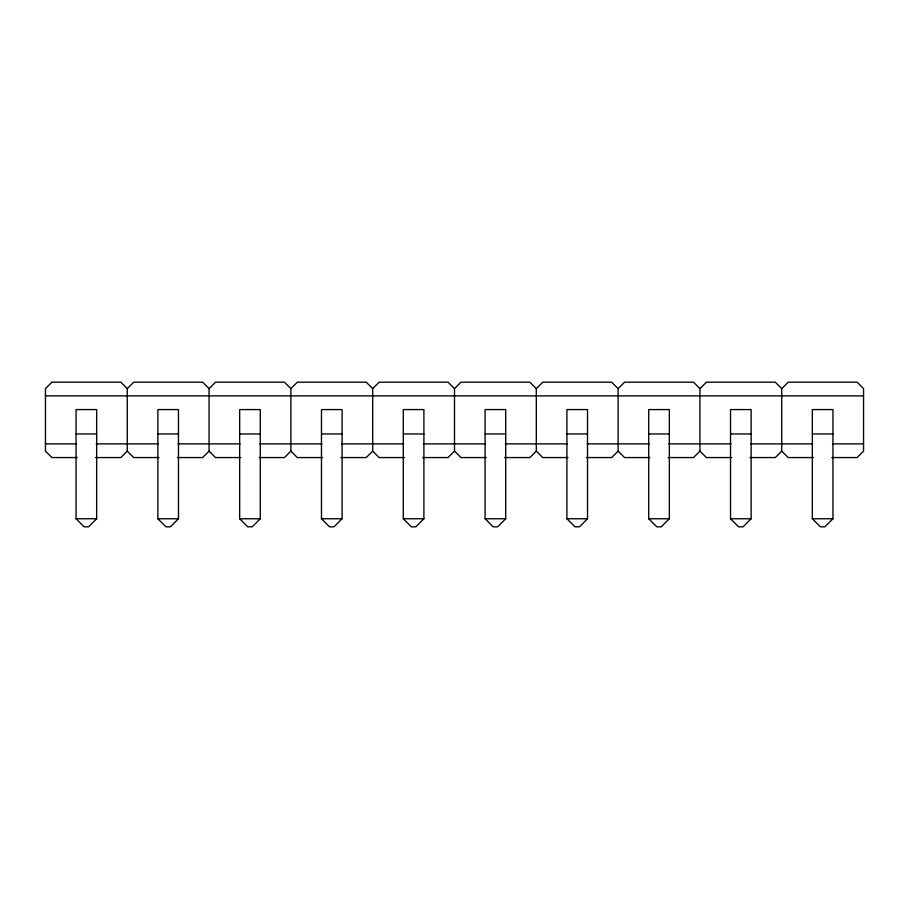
<?xml version="1.0" encoding="UTF-8"?>
<svg xmlns="http://www.w3.org/2000/svg" width="909" height="909" viewBox="0 0 909 909"><rect width="100%" height="100%" fill="white"/><g stroke="black" fill="none" stroke-linecap="round" stroke-linejoin="round"><path stroke-width="1.36" d="M95.502 457.557L120.817 457.557L127.26 451.114L127.26 388.632L133.703 382.189L202.627 382.189L209.07 388.632L209.07 451.114L202.627 457.557L177.312 457.557M209.07 388.632L215.513 382.189L284.437 382.189L290.88 388.632L290.88 451.114L284.437 457.557L259.122 457.557M96.661 518.755L88.605 526.811L84.105 526.811L76.049 518.755L76.049 409.573L96.661 409.573L96.661 518.755L76.049 518.755M290.88 388.632L297.323 382.189L366.247 382.189L372.69 388.632L372.69 451.114L366.247 457.557L340.932 457.557M178.471 518.755L170.415 526.811L165.915 526.811L157.859 518.755L157.859 409.573L178.471 409.573L178.471 518.755L157.859 518.755M372.69 388.632L379.133 382.189L448.057 382.189L454.5 388.632L454.5 451.114L448.057 457.557L422.742 457.557M260.281 518.755L252.225 526.811L247.725 526.811L239.669 518.755L239.669 409.573L260.281 409.573L260.281 518.755L239.669 518.755M454.5 388.632L460.943 382.189L529.867 382.189L536.31 388.632L536.31 451.114L529.867 457.557L504.552 457.557M342.091 518.755L334.035 526.811L329.535 526.811L321.479 518.755L321.479 409.573L342.091 409.573L342.091 518.755L321.479 518.755M536.31 388.632L542.753 382.189L611.677 382.189L618.12 388.632L618.12 451.114L611.677 457.557L586.362 457.557M423.901 518.755L415.845 526.811L411.345 526.811L403.289 518.755L403.289 409.573L423.901 409.573L423.901 518.755L403.289 518.755M618.12 388.632L624.563 382.189L693.487 382.189L699.93 388.632L699.93 451.114L693.487 457.557L668.172 457.557M505.711 518.755L497.655 526.811L493.155 526.811L485.099 518.755L485.099 409.573L505.711 409.573L505.711 518.755L485.099 518.755M699.93 388.632L706.373 382.189L775.297 382.189L781.74 388.632L781.74 451.114L775.297 457.557L749.982 457.557M587.521 518.755L579.465 526.811L574.965 526.811L566.909 518.755L566.909 409.573L587.521 409.573L587.521 518.755L566.909 518.755M781.74 388.632L788.183 382.189L857.107 382.189L863.55 388.632L863.55 451.114L857.107 457.557L831.792 457.557M669.331 518.755L661.275 526.811L656.775 526.811L648.719 518.755L648.719 409.573L669.331 409.573L669.331 518.755L648.719 518.755M751.141 518.755L743.085 526.811L738.585 526.811L730.529 518.755L730.529 409.573L751.141 409.573L751.141 518.755L730.529 518.755M832.951 518.755L824.895 526.811L820.395 526.811L812.339 518.755L812.339 409.573L832.951 409.573L832.951 518.755L812.339 518.755M45.45 395.881L863.55 395.881M76.049 433.957L96.661 433.957M157.859 433.957L178.471 433.957M239.669 433.957L260.281 433.957M321.479 433.957L342.091 433.957M403.289 433.957L423.901 433.957M485.099 433.957L505.711 433.957M566.909 433.957L587.521 433.957M648.719 433.957L669.331 433.957M730.529 433.957L751.141 433.957M812.339 433.957L832.951 433.957M45.45 443.876L76.481 443.876M96.229 443.876L158.291 443.876M178.039 443.876L240.101 443.876M259.849 443.876L321.911 443.876M341.659 443.876L403.721 443.876M423.469 443.876L485.531 443.876M505.279 443.876L567.341 443.876M587.089 443.876L649.151 443.876M668.899 443.876L730.961 443.876M750.709 443.876L812.771 443.876M832.519 443.876L863.55 443.876M77.208 457.557L51.893 457.557L45.45 451.114L45.45 388.632L51.893 382.189L120.817 382.189L127.26 388.632M159.018 457.557L133.703 457.557L127.26 451.114M240.828 457.557L215.513 457.557L209.07 451.114M322.638 457.557L297.323 457.557L290.88 451.114M404.448 457.557L379.133 457.557L372.69 451.114M486.258 457.557L460.943 457.557L454.5 451.114M568.068 457.557L542.753 457.557L536.31 451.114M649.878 457.557L624.563 457.557L618.12 451.114M731.688 457.557L706.373 457.557L699.93 451.114M813.498 457.557L788.183 457.557L781.74 451.114"/></g></svg>
